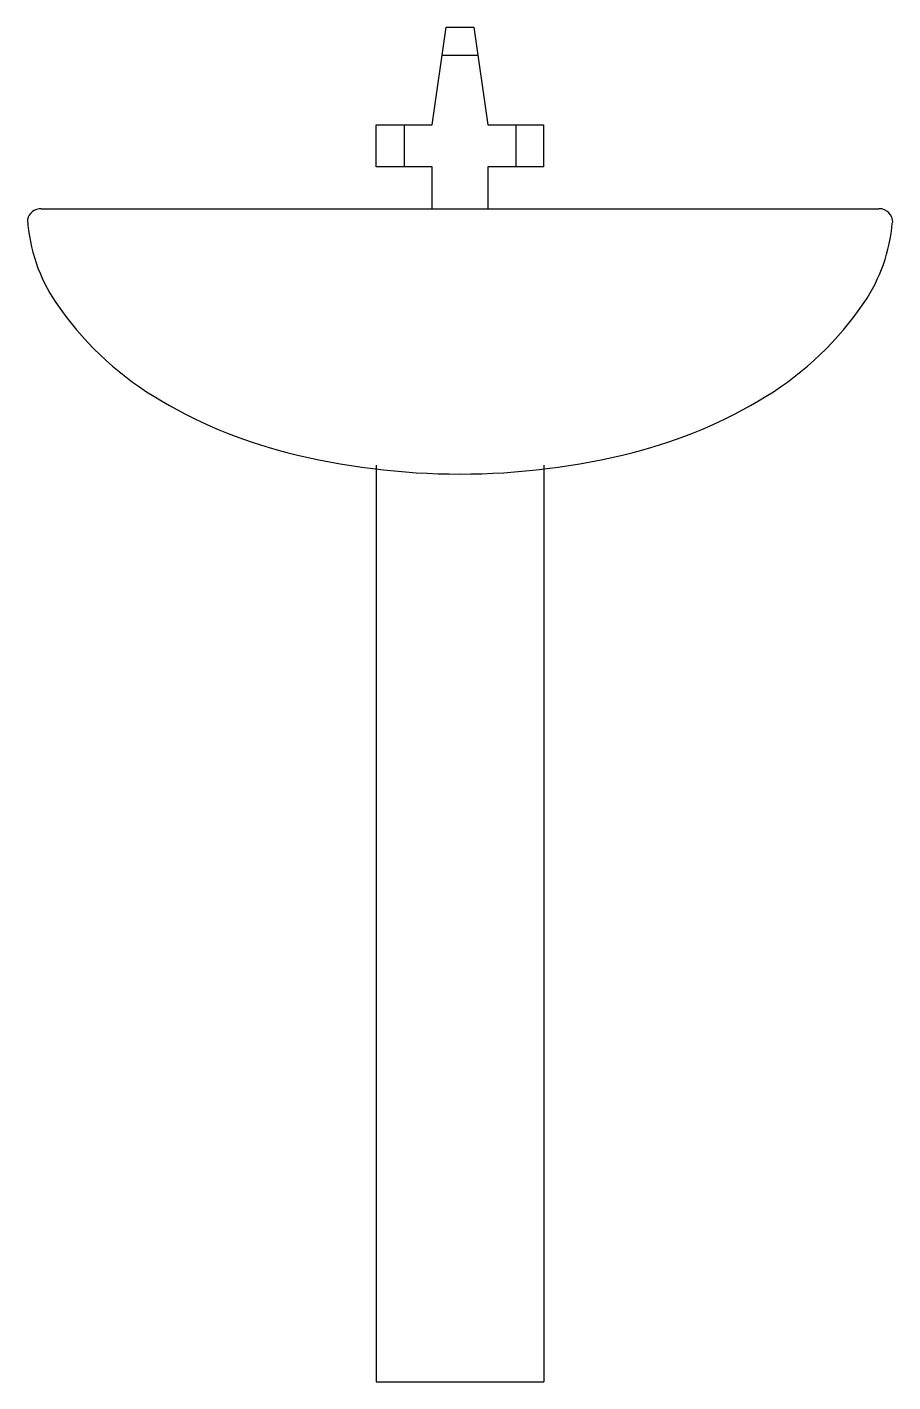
# Model space of a CAD drawing. Extents: x -62 to 0, y 0 to 97.
import ezdxf

# ---------------------------------------------------------------- set-up
doc = ezdxf.new("R2010")
doc.units = 0
doc.header["$LTSCALE"] = 25
doc.header["$MEASUREMENT"] = 0
doc.layers.get('0').update_dxf_attribs({"linetype": 'CONTINUOUS'})

msp = doc.modelspace()

# ---------------------------------------------------------------- linework, layer by layer
at = {"color": 0, "linetype": 'ByBlock'}
for p, q in [((-33, 90), (-32, 97)), ((-32, 97), (-30, 97)), ((-30, 97), (-29, 90)), ((-32.286, 95), (-29.714, 95)), ((-37, 87), (-37, 90)), ((-37, 90), (-33, 90)), ((-35, 90), (-35, 87)), ((-29, 90), (-25, 90)), ((-27, 90), (-27, 87)), ((-25, 87), (-25, 90)), ((-33, 87), (-37, 87)), ((-33, 84), (-33, 87)), ((-29, 87), (-29, 84)), ((-25, 87), (-29, 87)), ((-62, 84), (-62, 84)), ((-61, 84), (-1, 84)), ((-37, 65.639), (-37, 0)), ((-25, 65.639), (-25, 0)), ((-37, 0), (-25, 0))]:
    msp.add_line(p, q, dxfattribs=at)
for points in [[(-62, 84, 0.000404), (-62, 83.981, 0.107064)], [(-61.975, 83.223, 0.133156), (-59.943, 77.282, 0.107064), (-52.92, 70.565, 0.075451), (-43.403, 66.55, 0.062235), (-31, 65, 0.062235)], [(-31, 65, 0.062235), (-18.597, 66.55, 0.075451), (-9.08, 70.565, 0.107064), (-2.057, 77.282, 0.128248), (-0.042, 82.992, 0.149682)]]:
    msp.add_lwpolyline(points, format="xyb", dxfattribs=at)
for centre, start, end in [((-61, 83), 90, 166.46867), ((-1, 83), 0, 90)]:
    msp.add_arc(centre, 1, start, end, dxfattribs=at)

doc.saveas('drawing.dxf')
